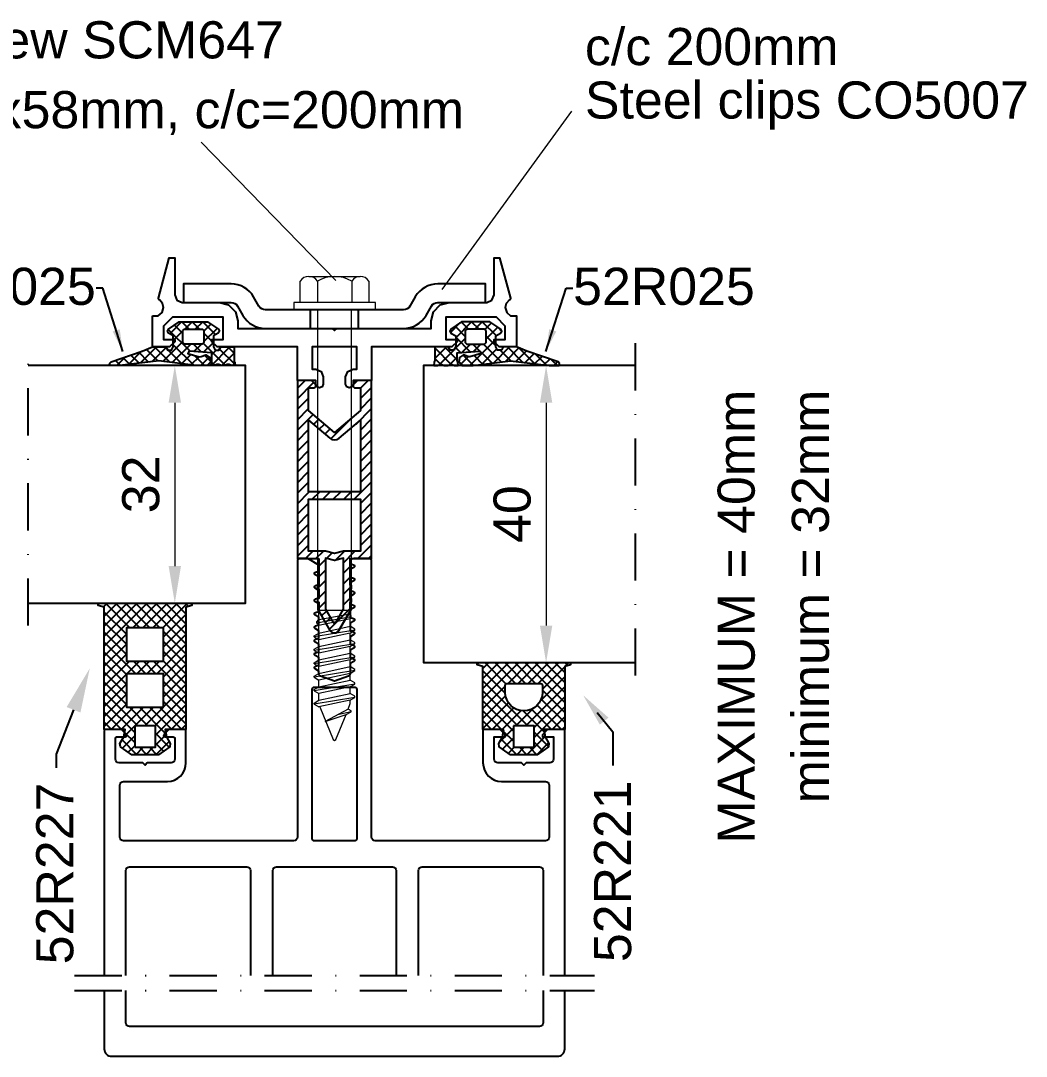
# Model space of a CAD drawing. Header units: millimetres. Extents: x 22319 to 27873, y 35287 to 39437.
# Drawn here: x 25983.2 to 26118.6, y 38653.1 to 38792.5 of the extents above; entities that cross this region are included whole.
import ezdxf

# ---------------------------------------------------------------- set-up
doc = ezdxf.new("R2010")
doc.units = ezdxf.units.MM
doc.header["$LTSCALE"] = 0.5
doc.linetypes.add('AM_DIN_F_W050', pattern=[6.25, 4.75, -1.5])
doc.linetypes.add('DASHDOT', pattern=[25.4, 12.7, -6.35, 0, -6.35])
for name, color, linetype in [('1', 1, 'Continuous'), ('6', 6, 'Continuous'), ('arceringen', 6, 'Continuous'), ('FYLLD', 6, 'Continuous'), ('LIST', 2, 'Continuous'), ('MATT', 1, 'Continuous'), ('rubbers', 1, 'Continuous')]:
    doc.layers.add(name, color=color, linetype=linetype)
for name, color, linetype, lineweight in [('AM_3', 6, 'AM_DIN_F_W050', 25), ('AM_5', 3, 'Continuous', 18), ('AM_6', 2, 'Continuous', 20), ('AM_7', 4, 'DASHDOT', 25), ('S_ACCESSORY', 7, 'Continuous', 9)]:
    doc.layers.add(name, color=color, linetype=linetype, lineweight=lineweight)
doc.styles.add('Border', font='ARIAL.TTF')
doc.styles.add('ROMANS', font='simplex.shx')
doc.styles.get("Standard").update_dxf_attribs({"font": 'ARIAL.TTF'})
doc.dimstyles.new('MASKIN_1-1', dxfattribs={"dimtxt": 2.5, "dimasz": 3, "dimexe": 1.5, "dimexo": 1.5, "dimgap": 1, "dimtad": 1, "dimrnd": 0.1, "dimzin": 12, "dimdsep": 46, "dimtxsty": 'ROMANS', "dimcen": -5, "dimclrd": 6, "dimclre": 6, "dimclrt": 256, "dimadec": 0, "dimazin": 0, "dimtfac": 1, "dimtmove": 2, "dimatfit": 3, "dimfxl": 0, "dimtolj": 1, "dimtzin": 12, "dimarcsym": 0})
doc.dimstyles.new('SBS_DIN$0', dxfattribs={"dimscale": 2, "dimtxt": 2.5, "dimasz": 2.5, "dimexe": 1, "dimexo": 1, "dimgap": 1, "dimtad": 1, "dimrnd": 0.5, "dimdsep": 46, "dimtxsty": 'Standard', "dimcen": 0, "dimclrd": 256, "dimclre": 256, "dimclrt": 2, "dimadec": 0, "dimazin": 2, "dimtp": 0.1, "dimtm": 0.1, "dimtfac": 0.71, "dimtofl": 0, "dimtmove": 0, "dimatfit": 3, "dimfxl": 0, "dimlwd": -1, "dimlwe": -1, "dimarcsym": 0})

# ---------------------------------------------------------------- blocks, each defined once
blk = doc.blocks.new('*D309')
at = {"layer": 'AM_5'}
blk.add_line((26053.90938237997, 38741.10107471207), (26053.90938237997, 38711.10107471207), dxfattribs=at)
for points in [[(26053.07604904663, 38741.10107471207), (26054.7427157133, 38741.10107471207), (26053.90938237997, 38746.10107471207)], [(26053.07604904663, 38711.10107471207), (26054.7427157133, 38711.10107471207), (26053.90938237997, 38706.10107471207)]]:
    blk.add_solid(points, dxfattribs=at)
at = {"layer": 'Defpoints', "color": 0}
for p in [(26053.90938237997, 38746.10107471207), (26053.90938237997, 38706.10107471207), (26053.90938237997, 38706.10107471207)]:
    blk.add_point(p, dxfattribs=at)
at = {"layer": 'AM_5', "color": 2, "insert": (26049.35651744136, 38726.10107471208), "char_height": 5, "attachment_point": 5, "rotation": 90}
blk.add_mtext('40', dxfattribs=at)
blk = doc.blocks.new('*D312')
at = {"layer": 'AM_5'}
blk.add_line((26003.90938237996, 38741.10107471207), (26003.90938237996, 38719.10107471207), dxfattribs=at)
for points in [[(26003.07604904663, 38741.10107471207), (26004.7427157133, 38741.10107471207), (26003.90938237996, 38746.10107471207)], [(26003.07604904663, 38719.10107471207), (26004.7427157133, 38719.10107471207), (26003.90938237996, 38714.10107471207)]]:
    blk.add_solid(points, dxfattribs=at)
at = {"layer": 'Defpoints', "color": 0}
for p in [(26003.90938237996, 38746.10107471207), (26003.90938237996, 38714.10107471207), (26003.90938237996, 38714.10107471207)]:
    blk.add_point(p, dxfattribs=at)
at = {"layer": 'AM_5', "color": 2, "insert": (25999.35481212075, 38730.10107471208), "char_height": 5, "attachment_point": 5, "rotation": 90}
blk.add_mtext('32', dxfattribs=at)
blk = doc.blocks.new('52R025')
at = {"layer": 'arceringen'}
h = blk.add_hatch(dxfattribs=at)
h.set_pattern_fill('ANSI37', color=256, scale=8, style=0)
h.set_pattern_definition([(45, (-946.5391729876393, 440.8052833423931), (-0.7071067811865475, 0.7071067811865476), []), (135, (-946.5391729876393, 440.8052833423931), (-0.7071067811865476, -0.7071067811865475), [])])
h.paths.add_polyline_path([(4.100000000000364, -2.200000000000045), (4.299999999999272, -2.399999999999977), (6.700000000000728, -2.399999999999977), (6.899999999999636, -2.200000000000045), (6.899999999999636, -0.6000000000000227), (6.700000000000728, -0.3999999999999773), (4.299999999999272, -0.3999999999999773), (4.100000000000364, -0.6000000000000227)], flags=16)
h.paths.add_polyline_path([(-5.790000000000873, 2.220000000000027), (-5.590000000000146, 2.009999999999991), (-1.3799999999992, 0.5499999999999545), (0, 0), (1.799999999999272, 0), (2.049999999999272, 0.42999999999995), (2.549999999999272, 0.42999999999995), (2.799999999999272, 0), (2.799999999999272, -1.5), (2.149999999999636, -1.879999999999995), (2, -2.120000000000005), (2.1299999999992, -2.379999999999995), (3.579999999999927, -3.399999999999977), (7.420000000000073, -3.399999999999977), (8.8700000000008, -2.379999999999995), (9, -2.120000000000005), (8.850000000000364, -1.879999999999995), (8.200000000000728, -1.5), (8.200000000000728, 0), (8.450000000000728, 0.42999999999995), (8.950000000000728, 0.42999999999995), (9.200000000000728, 0), (11, 0), (11, 1.899999999999977), (11.07999999999993, 2.059999999999945), (11.1200000000008, 2.5), (10.63999999999942, 2.5), (10.34000000000015, 2.340000000000032), (10.05999999999949, 2.340000000000032), (9.760000000000218, 2.5), (9.239999999999782, 2.5), (8.94000000000051, 2.340000000000032), (8.659999999999854, 2.340000000000032), (8.360000000000582, 2.5), (7.8799999999992, 2.5), (7.920000000000073, 2.059999999999945), (8, 1.899999999999977), (8, 0.7999999999999545), (4.930000000000291, 0.5599999999999454), (4.760000000000218, 0.8799999999999955), (6.299999999999272, 1.340000000000032), (6.559999999999491, 1.259999999999991), (7.159999999999854, 1.059999999999945), (7.700000000000728, 1.399999999999977), (7.790000000000873, 2.029999999999973), (7.350000000000364, 2.5), (5.829999999999927, 2.5), (0.8299999999999272, 1.870000000000005), (-4.409999999999854, 2.5), (-5.719999999999345, 2.5)])
at = {"color": 0, "linetype": 'ByBlock'}
for points in [[(-5.790000000000873, 2.220000000000027), (-5.590000000000146, 2.009999999999991), (-1.3799999999992, 0.5499999999999545), (0, 0), (1.799999999999272, 0), (2.049999999999272, 0.42999999999995), (2.549999999999272, 0.42999999999995), (2.799999999999272, 0), (2.799999999999272, -1.5), (2.149999999999636, -1.879999999999995), (2, -2.120000000000005), (2.1299999999992, -2.379999999999995), (3.579999999999927, -3.399999999999977), (7.420000000000073, -3.399999999999977), (8.8700000000008, -2.379999999999995), (9, -2.120000000000005), (8.850000000000364, -1.879999999999995), (8.200000000000728, -1.5), (8.200000000000728, 0), (8.450000000000728, 0.42999999999995), (8.950000000000728, 0.42999999999995), (9.200000000000728, 0), (11, 0), (11, 1.899999999999977), (11.07999999999993, 2.059999999999945), (11.1200000000008, 2.5), (10.63999999999942, 2.5), (10.34000000000015, 2.340000000000032), (10.05999999999949, 2.340000000000032), (9.760000000000218, 2.5), (9.239999999999782, 2.5), (8.94000000000051, 2.340000000000032), (8.659999999999854, 2.340000000000032), (8.360000000000582, 2.5), (7.8799999999992, 2.5), (7.920000000000073, 2.059999999999945), (8, 1.899999999999977), (8, 0.7999999999999545), (4.930000000000291, 0.5599999999999454), (4.760000000000218, 0.8799999999999955), (6.299999999999272, 1.340000000000032), (6.559999999999491, 1.259999999999991), (7.159999999999854, 1.059999999999945), (7.700000000000728, 1.399999999999977), (7.790000000000873, 2.029999999999973), (7.350000000000364, 2.5), (5.829999999999927, 2.5), (0.8299999999999272, 1.870000000000005), (-4.409999999999854, 2.5), (-5.719999999999345, 2.5)], [(4.100000000000364, -2.200000000000045), (4.299999999999272, -2.399999999999977), (6.700000000000728, -2.399999999999977), (6.899999999999636, -2.200000000000045), (6.899999999999636, -0.6000000000000227), (6.700000000000728, -0.3999999999999773), (4.299999999999272, -0.3999999999999773), (4.100000000000364, -0.6000000000000227)]]:
    blk.add_lwpolyline(points, close=True, dxfattribs=at)
blk = doc.blocks.new('SCM647')
for p, q in [((-3.881197846483701, 4.618802153519937), (-1, 4.618802153519937)), ((-1, 5.5), (-1, -5.5)), ((0, 5.5), (-1, 5.5)), ((0, -5.5), (0, 5.5)), ((-4.5, -3.464101615136315), (-4.5, 3.464101615136315)), ((-3.881197846483701, 2.309401076759968), (-1, 2.309401076759968)), ((0, 2.25), (40.5, 2.25)), ((40.5, 2.25), (40.5, -2.25)), ((40.92073225483546, 2.099999999998545), (40.5, 2.099999999998545)), ((41.18379555453794, 2.224722897306492), (40.92073225483546, 2.099999999998545)), ((41.70500000000175, -2.099999999998545), (40.92073225483546, 2.099999999998545)), ((41.33379555453575, 2.224722897306492), (41.18379555453794, 2.224722897306492)), ((41.33379555453575, 2.224722897306492), (42.16558188957424, -2.383293312748719)), ((41.58856937969176, 2.099999999998545), (41.33379555453575, 2.224722897306492)), ((42.61000000000058, 2.099999999998545), (41.58856937969176, 2.099999999998545)), ((41.58856937969176, 2.099999999998545), (42.48102257227947, -2.099999999998545)), ((42.9852776749758, 2.75), (42.61000000000058, 2.099999999998545)), ((43.51500000000306, -2.099999999998545), (42.61000000000058, 2.099999999998545)), ((43.13527767497362, 2.75), (42.9852776749758, 2.75)), ((43.13527767497362, 2.75), (44.04027767497246, -2.75)), ((43.51055534994885, 2.099999999998545), (43.13527767497362, 2.75)), ((43.51055534994885, 2.099999999998545), (44.41555534994768, -2.099999999998545)), ((44.42000000000189, 2.099999999998545), (43.51055534994885, 2.099999999998545)), ((44.79527767497348, 2.75), (44.42000000000189, 2.099999999998545)), ((45.32500000000073, -2.099999999998545), (44.42000000000189, 2.099999999998545)), ((44.94527767497493, 2.75), (44.79527767497348, 2.75)), ((45.32055534994652, 2.099999999998545), (44.94527767497493, 2.75)), ((44.94527767497493, 2.75), (45.85027767497377, -2.75)), ((45.32055534994652, 2.099999999998545), (46.22555534994899, -2.099999999998545)), ((46.22999999999956, 2.099999999998545), (45.32055534994652, 2.099999999998545)), ((46.60527767497479, 2.75), (46.22999999999956, 2.099999999998545)), ((47.13500000000204, -2.099999999998545), (46.22999999999956, 2.099999999998545)), ((46.75527767497624, 2.75), (46.60527767497479, 2.75)), ((46.75527767497624, 2.75), (47.66027767497508, -2.75)), ((47.13055534994783, 2.099999999998545), (46.75527767497624, 2.75)), ((47.13055534994783, 2.099999999998545), (48.03555534994666, -2.099999999998545)), ((48.04000000000087, 2.099999999998545), (47.13055534994783, 2.099999999998545)), ((48.41527767497246, 2.75), (48.04000000000087, 2.099999999998545)), ((48.94500000000335, -2.099999999998545), (48.04000000000087, 2.099999999998545)), ((48.56527767497391, 2.75), (48.41527767497246, 2.75)), ((48.56527767497391, 2.75), (49.47027767497275, -2.75)), ((48.94055534994914, 2.099999999998545), (48.56527767497391, 2.75)), ((48.94055534994914, 2.099999999998545), (49.84555534994797, -2.099999999998545)), ((49.85000000000218, 2.099999999998545), (48.94055534994914, 2.099999999998545)), ((50.22527767497377, 2.75), (49.85000000000218, 2.099999999998545)), ((50.75500000000102, -2.099999999998545), (49.85000000000218, 2.099999999998545)), ((50.37527767497522, 2.75), (50.22527767497377, 2.75)), ((50.37527767497522, 2.75), (51.28027767497406, -2.75)), ((50.75055534994681, 2.099999999998545), (50.37527767497522, 2.75)), ((50.75055534994681, 2.099999999998545), (51.65555534994564, -2.099999999998545)), ((51.65999999999985, 2.099999999998545), (50.75055534994681, 2.099999999998545)), ((52.03527767497508, 2.75), (51.65999999999985, 2.099999999998545)), ((52.56500000000233, -2.099999999998545), (51.65999999999985, 2.099999999998545)), ((52.18527767497653, 2.75), (52.03527767497508, 2.75)), ((52.18527767497653, 2.75), (53.09027767497537, -2.75)), ((52.56055534994812, 2.099999999998545), (52.18527767497653, 2.75)), ((52.56055534994812, 2.099999999998545), (53.46555534994695, -2.099999999998545)), ((53.01527767497464, 2.099999999998545), (52.56055534994812, 2.099999999998545)), ((53.753568144366, 1.844405467178149), (53.02259639479962, 2.099995043077797)), ((53.97758199201417, 2.232421289227204), (53.753568144366, 1.844405467178149)), ((53.753568144366, 1.844405467178149), (55.40786726290753, -1.265970484004356)), ((54.12757615432201, 2.232421289227204), (53.97758199201417, 2.232421289227204)), ((54.50285718506711, 1.582391203970474), (54.12757615432201, 2.232421289227204)), ((54.12757615432201, 2.232421289227204), (54.53121655924406, 0.382285509716894)), ((57.86601312889979, 0.1887989528404432), (54.50285718506711, 1.582391203970474)), ((55.40786726290753, -1.265970484004356), (54.50285718506711, 1.582391203970474)), ((58, 0), (57.86601312889979, 0.1887989528404432)), ((57.86601312889979, -0.1887989528404432), (58, 0)), ((53.43576216527799, -1.961733286618255), (57.86601312889979, -0.1887989528404432)), ((-3.881197846483701, -2.309401076759968), (-1, -2.309401076759968)), ((40.5, -2.25), (0, -2.25)), ((41.70500000000175, -2.099999999998545), (40.5, -2.099999999998545)), ((42.01558188957642, -2.383293312748719), (41.70500000000175, -2.099999999998545)), ((42.16558188957424, -2.383293312748719), (42.01558188957642, -2.383293312748719)), ((42.16558188957424, -2.383293312748719), (42.48102257227947, -2.099999999998545)), ((43.51500000000306, -2.099999999998545), (42.48102257227947, -2.099999999998545)), ((43.89027767497464, -2.75), (43.51500000000306, -2.099999999998545)), ((44.04027767497246, -2.75), (43.89027767497464, -2.75)), ((44.04027767497246, -2.75), (44.41555534994768, -2.099999999998545)), ((45.32500000000073, -2.099999999998545), (44.41555534994768, -2.099999999998545)), ((45.70027767497595, -2.75), (45.32500000000073, -2.099999999998545)), ((45.85027767497377, -2.75), (45.70027767497595, -2.75)), ((45.85027767497377, -2.75), (46.22555534994899, -2.099999999998545)), ((47.13500000000204, -2.099999999998545), (46.22555534994899, -2.099999999998545)), ((47.51027767497362, -2.75), (47.13500000000204, -2.099999999998545)), ((47.66027767497508, -2.75), (47.51027767497362, -2.75)), ((47.66027767497508, -2.75), (48.03555534994666, -2.099999999998545)), ((48.94500000000335, -2.099999999998545), (48.03555534994666, -2.099999999998545)), ((49.32027767497493, -2.75), (48.94500000000335, -2.099999999998545)), ((49.47027767497275, -2.75), (49.32027767497493, -2.75)), ((49.47027767497275, -2.75), (49.84555534994797, -2.099999999998545)), ((50.75500000000102, -2.099999999998545), (49.84555534994797, -2.099999999998545)), ((51.13027767497624, -2.75), (50.75500000000102, -2.099999999998545)), ((51.28027767497406, -2.75), (51.13027767497624, -2.75)), ((51.28027767497406, -2.75), (51.65555534994564, -2.099999999998545)), ((52.56500000000233, -2.099999999998545), (51.65555534994564, -2.099999999998545)), ((52.94027767497391, -2.75), (52.56500000000233, -2.099999999998545)), ((53.09027767497537, -2.75), (52.94027767497391, -2.75)), ((53.09027767497537, -2.75), (53.46555534994695, -2.099999999998545)), ((-1, -4.618802153512661), (-3.881197846483701, -4.618802153512661)), ((-1, -5.5), (0, -5.5))]:
    blk.add_line(p, q)
for centre, radius, start, end in [((-3.113248654051858, 3.464101615136315), 1.386751345948164, 123.6264291359792, 236.3735708640208), ((0.1188021535162989, 0), 4.618802153516999, 150.0000000000418, 209.9999999999582), ((-3.113248654051858, -3.464101615136315), 1.386751345948235, 123.6264291359792, 236.3735708640208)]:
    blk.add_arc(centre, radius, start, end)

msp = doc.modelspace()

# ---------------------------------------------------------------- hatches: boundary and pattern name
at = {"layer": 'FYLLD'}
h = msp.add_hatch(dxfattribs=at)
h.set_pattern_fill('USER', color=256, angle=135, pattern_type=0)
h.set_pattern_definition([(225, (26499.90936737997, 39371.04887565938), (-0.7071067811865476, 0.7071067811865475), [])])
edge = h.paths.add_edge_path()
edge.add_line((26030.40938237997, 38720.10107471207), (26027.50938237997, 38720.10107471207))
edge.add_line((26027.50938237997, 38716.55107471207), (26027.50938237997, 38720.10107471207))
edge.add_line((26027.70938237997, 38716.49748487359), (26027.50938237997, 38716.55107471207))
edge.add_line((26027.70938237997, 38716.49748487359), (26027.70938237997, 38716.10466455056))
edge.add_line((26027.70938237997, 38716.10466455056), (26027.50938237997, 38716.05107471207))
edge.add_line((26027.50938237997, 38714.75107471208), (26027.50938237997, 38716.05107471207))
edge.add_line((26027.70938237997, 38714.69748487358), (26027.50938237997, 38714.75107471207))
edge.add_line((26027.70938237997, 38714.69748487358), (26027.70938237997, 38714.30466455055))
edge.add_line((26027.50938237997, 38714.25107471208), (26027.70938237997, 38714.30466455057))
edge.add_line((26027.50938237997, 38714.25107471208), (26027.50938237997, 38713.03833324184))
edge.add_line((26026.01560016262, 38710.45102654595), (26027.50938237997, 38713.03833324185))
edge.add_arc((26025.40938237997, 38710.80102654595), 0.7000000000000886, 270, 330.00000000000205, ccw=False)
edge.add_arc((26025.40938237997, 38710.80102654595), 0.7000000000002728, 209.999999999998, 270, ccw=False)
edge.add_line((26023.30938237996, 38713.03833324184), (26024.80316459732, 38710.45102654595))
edge.add_line((26023.30938237996, 38714.25107471208), (26023.30938237996, 38713.03833324184))
edge.add_line((26023.10938237997, 38714.30466455056), (26023.30938237997, 38714.25107471207))
edge.add_line((26023.10938237997, 38714.30466455056), (26023.10938237997, 38714.69748487358))
edge.add_line((26023.30938237996, 38714.75107471208), (26023.10938237996, 38714.69748487358))
edge.add_line((26023.30938237996, 38716.05107471207), (26023.30938237996, 38714.75107471207))
edge.add_line((26023.10938237997, 38716.10466455056), (26023.30938237997, 38716.05107471207))
edge.add_line((26023.10938237997, 38716.10466455056), (26023.10938237997, 38716.49748487359))
edge.add_line((26023.30938237996, 38716.55107471207), (26023.10938237996, 38716.49748487359))
edge.add_line((26023.30938237996, 38716.55107471207), (26023.30938237996, 38720.10107471207))
edge.add_line((26020.40938237997, 38720.10107471207), (26023.30938237997, 38720.10107471207))
edge.add_line((26020.40938237997, 38720.10107471207), (26020.40938237997, 38744.10107471207))
edge.add_line((26020.40938237997, 38744.10107471207), (26022.33364644868, 38744.10107471207))
edge.add_line((26022.33364644868, 38744.10107471207), (26022.82151441432, 38743.61320674644))
edge.add_arc((26022.60938237997, 38743.40107471208), 0.3000000000000346, 363.28114875239777, 405.00000000004604, ccw=False)
edge.add_arc((26022.60938237997, 38743.40107471208), 0.3000000000001055, 270, 363.28114875239777, ccw=False)
edge.add_line((26021.90938237997, 38743.10107471207), (26022.60938237997, 38743.10107471207))
edge.add_line((26021.90938237997, 38740.03792342119), (26021.90938237997, 38743.10107471207))
edge.add_line((26021.90938237997, 38740.03792342119), (26025.40938237997, 38737.10107471207))
edge.add_line((26025.40938237997, 38737.10107471207), (26028.90938237997, 38740.03792342119))
edge.add_line((26028.90938237997, 38740.03792342119), (26028.90938237997, 38743.10107471207))
edge.add_line((26028.20938237997, 38743.10107471207), (26028.90938237997, 38743.10107471207))
edge.add_arc((26028.20938237997, 38743.40107471208), 0.2999999999998408, 183.8520463540559, 270, ccw=False)
edge.add_arc((26028.20938237997, 38743.40107471208), 0.3000000000000541, 134.999999999977, 183.8520463540559, ccw=False)
edge.add_line((26027.99725034561, 38743.61320674644), (26028.38511831126, 38744.10107471207))
edge.add_line((26028.38511831125, 38744.10107471207), (26030.40938237996, 38744.10107471207))
edge.add_line((26030.40938237997, 38720.10107471207), (26030.40938237997, 38744.10107471207))
edge = h.paths.add_edge_path(flags=16)
edge.add_arc((26025.40938237997, 38737.10107471207), 1.00000000000003, 230.0000000000158, 310.0000000000026, ccw=False)
edge.add_line((26021.90938237997, 38738.73251613186), (26024.76659477028, 38736.33503026895))
edge.add_line((26021.90938237997, 38729.10107471207), (26021.90938237997, 38738.73251613186))
edge.add_line((26028.90938237997, 38729.10107471207), (26021.90938237997, 38729.10107471207))
edge.add_line((26028.90938237997, 38729.10107471207), (26028.90938237997, 38738.73251613186))
edge.add_line((26026.05216998965, 38736.33503026896), (26028.90938237997, 38738.73251613187))
edge.add_arc((26025.40938237997, 38711.60102654595), 0.199999999999983, 209.9999999999595, 330.0000000000649, ccw=False)
edge.add_line((26024.20938237997, 38713.27948751503), (26025.23617729921, 38711.50102654594))
edge.add_line((26024.20938237997, 38713.27948751503), (26024.20938237997, 38720.1693261497))
edge.add_line((26024.20938237997, 38720.16932614971), (26025.40938237997, 38719.84778711879))
edge.add_line((26025.40938237997, 38719.84778711879), (26026.60938237997, 38720.16932614971))
edge.add_line((26026.60938237997, 38713.27948751503), (26026.60938237997, 38720.1693261497))
edge.add_line((26025.58258746072, 38711.50102654595), (26026.60938237996, 38713.27948751503))
edge.add_line((26025.40938237997, 38720.77953568115), (26026.60938237997, 38721.10107471207))
edge.add_line((26026.60938237997, 38721.10107471207), (26028.90938237997, 38721.10107471207))
edge.add_line((26028.90938237997, 38721.10107471207), (26028.90938237997, 38728.10107471207))
edge.add_line((26028.90938237997, 38728.10107471207), (26021.90938237997, 38728.10107471207))
edge.add_line((26021.90938237997, 38721.10107471207), (26021.90938237997, 38728.10107471207))
edge.add_line((26024.20938237997, 38721.10107471207), (26021.90938237997, 38721.10107471207))
edge.add_line((26024.20938237997, 38721.10107471207), (26025.40938237997, 38720.77953568115))
h = msp.add_hatch(dxfattribs=at)
h.set_pattern_fill('NET,_O', color=256, scale=0.3, angle=45)
h.set_pattern_definition([(315, (-1288.894878850937, 62737.73128326301), (-0.6735192090801864, -0.6735192090801865), []), (225, (-1288.894878850937, 62737.73128326301), (-0.6735192090801865, 0.6735192090801864), [])])
h.paths.add_polyline_path([(25998.50938037996, 38694.70107471207), (26001.30938437997, 38694.70107471207), (26001.30938437997, 38697.60107471207), (25998.50938037996, 38697.60107471207)], flags=16)
h.paths.add_polyline_path([(26002.40938237996, 38700.10107471207), (26002.40938237997, 38704.60107471207), (25997.40938237996, 38704.60107471207), (25997.40938237996, 38700.10107471207)], flags=16)
h.paths.add_polyline_path([(26002.40938237996, 38706.30107471207), (26002.40938237997, 38710.80107471207), (25997.40938237996, 38710.80107471207), (25997.40938237996, 38706.30107471207)], flags=16)
h.paths.add_polyline_path([(26005.40938237996, 38713.58671571207), (26005.40938237996, 38697.10107471207), (26002.60938337996, 38697.10107471207), (26002.78491237996, 38696.09293271207), (26003.29084437996, 38695.20344171207), (26003.23145537996, 38694.76684171207), (26001.70938137997, 38693.70107471207), (25998.10938337996, 38693.70107471207), (25996.58730937996, 38694.76684171207), (25996.52792037997, 38695.20344171207), (25997.03385237997, 38696.09293271207), (25997.20938137997, 38697.10107471207), (25994.40938237996, 38697.10107471207), (25994.40938237996, 38713.58671571207), (25993.60938337996, 38713.80107471207), (25993.60938337996, 38714.10107471207), (26006.20938137997, 38714.10107471207), (26006.20938137997, 38713.80107471207)])
h = msp.add_hatch(dxfattribs=at)
h.set_pattern_fill('NET,_O', color=256, scale=0.3, angle=135)
h.set_pattern_definition([(225, (-1245.072335599038, 62774.70687441359), (-0.6735192090801865, 0.6735192090801864), []), (135, (-1245.072335599038, 62774.70687441359), (0.6735192090801864, 0.6735192090801865), [])])
edge = h.paths.add_edge_path(flags=16)
edge.add_line((26048.60938237997, 38703.30107471207), (26053.20938237997, 38703.30107471207))
edge.add_arc((26053.20938237997, 38703.10107471207), 0.1999999999970896, -1.042224084812915e-09, 90.00000000104222, ccw=False)
edge.add_line((26053.40938237997, 38703.10107471207), (26053.40938237997, 38702.10107471207))
edge.add_arc((26050.90938237997, 38702.10107471207), 2.5, 270, 360, ccw=False)
edge.add_arc((26050.90938237997, 38702.10107471207), 2.5, 180, 270, ccw=False)
edge.add_line((26048.40938237997, 38702.10107471207), (26048.40938237997, 38703.10107471207))
edge.add_arc((26048.60938237996, 38703.10107471207), 0.1999999999970896, 89.99999999895778, 180.0000000010422, ccw=False)
h.paths.add_polyline_path([(26049.50938237997, 38697.60107471207), (26049.50938237997, 38694.70107471207), (26052.30938237996, 38694.70107471207), (26052.30938237996, 38697.60107471207)], flags=16)
h.paths.add_polyline_path([(26048.20938137997, 38697.10107471207), (26045.40938237997, 38697.10107471207), (26045.40938237997, 38705.58671571207), (26044.60938337996, 38705.80107471207), (26044.60938337996, 38706.10107471207), (26057.20938137997, 38706.10107471207), (26057.20938137997, 38705.80107471207), (26056.40938237997, 38705.58671571207), (26056.40938237997, 38697.10107471207), (26053.60938337996, 38697.10107471207), (26053.78491237996, 38696.09293271207), (26054.29084437996, 38695.20344171207), (26054.23145537997, 38694.76684171207), (26052.70938137997, 38693.70107471207), (26049.10938337996, 38693.70107471207), (26047.58730937997, 38694.76684171207), (26047.52792037997, 38695.20344171207), (26048.03385237997, 38696.09293271207)])

# ---------------------------------------------------------------- linework, layer by layer
at = {"color": 2, "linetype": 'Continuous'}
msp.add_lwpolyline([(26048.60938237997, 38703.30107471207), (26053.20938237997, 38703.30107471207, -0.414213562373095), (26053.40938237997, 38703.10107471207), (26053.40938237997, 38702.10107471207, -0.414213562373095), (26050.90938237997, 38699.60107471207, -0.414213562373095), (26048.40938237997, 38702.10107471207), (26048.40938237997, 38703.10107471207, -0.414213562373095)], format="xyb", close=True, dxfattribs=at)
at = {"layer": '1'}
msp.add_lwpolyline([(26011.49319875081, 38757.10107471207), (26005.07054902, 38757.10107471207), (26005.07054902, 38754.60107471207), (26011.49319875081, 38754.60107471207, -0.2679491924311014), (26012.35922415459, 38754.10107471207), (26013.08091199108, 38752.85107471207, 0.2679491924310667), (26016.11200090433, 38751.10107471207), (26034.70677585561, 38751.10107471207, 0.2679491924312761), (26037.73786476885, 38752.85107471207), (26038.45955260534, 38754.10107471207, -0.2679491924313022), (26039.32557800912, 38754.60107471207), (26045.74822773993, 38754.60107471207), (26045.74822773993, 38757.10107471207), (26039.32557800912, 38757.10107471207, 0.2679491924312011), (26036.29448909588, 38755.35107471207), (26035.57280125939, 38754.10107471207, -0.2679491924312979), (26034.70677585561, 38753.60107471207), (26016.11200090433, 38753.60107471207, -0.2679491924310957), (26015.24597550054, 38754.10107471207), (26014.52428766406, 38755.35107471207, 0.2679491924309667)], format="xyb", close=True, dxfattribs=at)
at = {"layer": '1', "color": 2, "linetype": 'Continuous'}
for points in [[(26002.40938237996, 38706.30107471207), (26002.40938237997, 38710.80107471207), (25997.40938237996, 38710.80107471207), (25997.40938237996, 38706.30107471207)], [(26002.40938237996, 38700.10107471207), (26002.40938237997, 38704.60107471207), (25997.40938237996, 38704.60107471207), (25997.40938237996, 38700.10107471207)]]:
    msp.add_lwpolyline(points, close=True, dxfattribs=at)
at = {"layer": '6'}
msp.add_lwpolyline([(26000.90937837997, 38752.80105671207), (26001.68896137996, 38752.80105671207), (26002.21324637996, 38753.24359171207), (26002.40937837997, 38753.90106271207), (26002.27379237997, 38754.45516971208), (26001.89767137996, 38754.88403371207), (26001.79466337997, 38754.95617771207), (26001.70937737996, 38755.11999571207), (26001.71619437997, 38755.17175371207), (26003.17096737997, 38760.60107471207), (26003.90937837997, 38760.60107471207), (26003.90937837997, 38755.60107471207), (26004.20227137997, 38754.89398271208), (26004.90937837997, 38754.60107471207), (26009.90938237997, 38754.60107471207), (26011.15938237997, 38754.26614471208), (26012.07444437997, 38753.35107471207), (26012.40938237997, 38752.10107471207), (26012.40938237997, 38751.10107471207), (26025.10937937997, 38751.10107471207), (26025.40938237997, 38750.80105671207), (26025.70937737996, 38751.10107471207), (26038.40938237997, 38751.10107471207), (26038.40938237997, 38752.10107471207), (26038.74432037997, 38753.35107471207), (26039.65938237997, 38754.26614471208), (26040.90938237997, 38754.60107471207), (26045.90938237997, 38754.60107471207), (26046.61649037997, 38754.89398271208), (26046.90938237997, 38755.60107471207), (26046.90938237997, 38760.60107471207), (26047.64779337997, 38760.60107471207), (26049.10256637997, 38755.17178371207), (26049.10937937997, 38755.11999571207), (26049.02409837997, 38754.95617771207), (26048.92108537997, 38754.88406471207), (26048.54496437997, 38754.45516971208), (26048.40938237997, 38753.90106271207), (26048.60551137997, 38753.24359171207), (26049.12979537997, 38752.80105671207), (26049.90938237997, 38752.80105671207), (26049.90938237997, 38748.60107471207), (26047.60937937997, 38748.60107471207), (26046.90938237997, 38749.30105671207), (26046.90938237997, 38749.60107471207), (26048.40938237997, 38749.60107471207), (26048.40938237997, 38751.40106271207), (26047.20937737996, 38752.60107471207), (26040.40938237997, 38752.60107471207), (26040.40938237997, 38749.60107471207), (26041.90938237997, 38749.60107471207), (26041.90938237997, 38749.30105671207), (26041.20937737996, 38748.60107471207), (26030.40938237997, 38748.60107471207), (26030.40938237997, 38744.10107471207), (26027.90938237997, 38744.10107471207), (26027.90938237997, 38743.60107471207), (26027.76293637996, 38743.24752871208), (26027.40938237997, 38743.10107471207), (26027.05582837997, 38743.24752871208), (26026.90938237997, 38743.60107471207), (26026.90938237997, 38744.60107471207), (26027.20227437996, 38745.30816671207), (26027.90938237997, 38745.60107471207), (26028.40938237997, 38745.60107471207), (26028.40938237997, 38748.60107471207), (26022.40938237997, 38748.60107471207), (26022.40938237997, 38745.60107471207), (26022.90938237997, 38745.60107471207), (26023.61649037997, 38745.30816671207), (26023.90938237997, 38744.60107471207), (26023.90938237997, 38743.60107471207), (26023.76293637996, 38743.24752871208), (26023.40938237997, 38743.10107471207), (26023.05582837997, 38743.24752871208), (26022.90938237997, 38743.60107471207), (26022.90938237997, 38744.10107471207), (26020.40938237997, 38744.10107471207), (26020.40938237997, 38748.60107471207), (26009.60937937997, 38748.60107471207), (26008.90938237997, 38749.30105671207), (26008.90938237997, 38749.60107471207), (26010.40938237997, 38749.60107471207), (26010.40938237997, 38752.60107471207), (26003.60937937997, 38752.60107471207), (26002.40937837997, 38751.40106271207), (26002.40937837997, 38749.60107471207), (26003.90937837997, 38749.60107471207), (26003.90937837997, 38749.30105671207), (26003.20937737996, 38748.60107471207), (26000.90937837997, 38748.60107471207)], close=True, dxfattribs=at)
for points in [[(25984.15937887996, 38714.10107471207), (26013.40938937996, 38714.10107471207), (26013.40938937996, 38746.10107471207), (25984.15937887996, 38746.10107471207)], [(26065.90938237997, 38746.10107471207), (26037.40938237997, 38746.10107471207), (26037.40938237997, 38706.10107471207), (26065.90938237997, 38706.10107471207)]]:
    msp.add_lwpolyline(points, dxfattribs=at)
for points in [[(26056.40938237997, 38663.96048900333), (26056.40938237997, 38697.10107471207), (26054.10938237996, 38697.10107471207), (26053.40938237997, 38696.40107471208), (26053.40938237997, 38696.10107471207), (26054.90938237997, 38696.10107471207), (26054.90938237997, 38693.10107471207, -0.414213562373095), (26054.40938237997, 38692.60107471207), (26051.20938237997, 38692.60107471207), (26050.90938237997, 38692.30107471207), (26050.60938237996, 38692.60107471207), (26047.40938237997, 38692.60107471207, -0.414213562373095), (26046.90938237997, 38693.10107471207), (26046.90938237997, 38696.10107471207), (26048.40938237997, 38696.10107471207), (26048.40938237997, 38696.40107471208), (26047.70938237997, 38697.10107471207), (26045.40938237997, 38697.10107471207), (26045.40938237997, 38692.60107471207, 0.4142135623730951), (26047.90938237997, 38690.10107471207), (26053.80938237996, 38690.10107471207, -0.414213562373095), (26054.30938237996, 38689.60107471207), (26054.30938237996, 38682.60107471207, -0.414213562373095), (26053.80938237996, 38682.10107471207), (26030.90938237997, 38682.10107471207, -0.414213562373095), (26030.40938237997, 38682.60107471207), (26030.40938237997, 38719.90107471208, 0.414213562373095), (26030.20938237997, 38720.10107471207), (26028.00938237997, 38720.10107471207, 0.414213562373095), (26027.50938237997, 38719.60107471207), (26027.50938237997, 38719.43176193265), (26027.96542515826, 38719.29233566327, -0.6556287291024794), (26028.00695081731, 38718.92786963132), (26027.50938237997, 38718.64059836007), (26027.50938237997, 38717.62176193265), (26027.96542515826, 38717.48233566327, -0.6556287291089815), (26028.00695081731, 38717.11786963131), (26027.50938237997, 38716.83059836007), (26027.50938237997, 38715.81176193265), (26027.96542515826, 38715.67233566326, -0.6556287291024794), (26028.00695081731, 38715.30786963132), (26027.50938237997, 38715.02059836008), (26027.50938237997, 38714.00176193265), (26027.96542515826, 38713.86233566327, -0.6556287291024794), (26028.00695081731, 38713.49786963132), (26027.50938237997, 38713.21059836007), (26027.50938237997, 38712.19176193265), (26027.96542515826, 38712.05233566327, -0.6556287291089815), (26028.00695081731, 38711.68786963131), (26027.50938237997, 38711.40059836007), (26027.50938237997, 38710.38176193265), (26027.96542515826, 38710.24233566326, -0.6556287291024794), (26028.00695081731, 38709.87786963132), (26027.50938237997, 38709.59059836008), (26027.50938237997, 38708.57176193265), (26027.96542515826, 38708.43233566327, -0.6556287291024794), (26028.00695081731, 38708.06786963132), (26027.50938237997, 38707.78059836008), (26027.50938237997, 38706.76176193265), (26027.96542515826, 38706.62233566327, -0.6556287291024794), (26028.00695081731, 38706.25786963132), (26027.50938237997, 38705.97059836007), (26027.50938237997, 38704.5754744655, -0.315298788879363), (26027.31198842296, 38704.29356667926), (26025.40938237997, 38703.60107471207), (26023.50677633697, 38704.29356667926, -0.315298788879363), (26023.30938237996, 38704.5754744655), (26023.30938237996, 38704.97059836007), (26022.81181394262, 38705.25786963132, -0.65562872909063), (26022.85333960167, 38705.62233566327), (26023.30938237996, 38705.76176193265), (26023.30938237996, 38706.78059836008), (26022.81181394262, 38707.06786963132, -0.65562872909063), (26022.85333960167, 38707.43233566327), (26023.30938237996, 38707.57176193265), (26023.30938237996, 38708.59059836008), (26022.81181394262, 38708.87786963132, -0.65562872909063), (26022.85333960167, 38709.24233566326), (26023.30938237996, 38709.38176193265), (26023.30938237996, 38710.40059836007), (26022.81181394262, 38710.68786963131, -0.6556287290971322), (26022.85333960167, 38711.05233566327), (26023.30938237996, 38711.19176193265), (26023.30938237996, 38712.21059836007), (26022.81181394262, 38712.49786963132, -0.65562872909063), (26022.85333960167, 38712.86233566327), (26023.30938237996, 38713.00176193265), (26023.30938237996, 38714.02059836008), (26022.81181394262, 38714.30786963132, -0.65562872909063), (26022.85333960167, 38714.67233566326), (26023.30938237996, 38714.81176193265), (26023.30938237996, 38715.83059836007), (26022.81181394262, 38716.11786963131, -0.6556287290971322), (26022.85333960167, 38716.48233566327), (26023.30938237996, 38716.62176193265), (26023.30938237996, 38717.64059836007), (26022.81181394262, 38717.92786963132, -0.65562872909063), (26022.85333960167, 38718.29233566327), (26023.30938237996, 38718.43176193265), (26023.30938237996, 38719.23504930829), (26021.80938237996, 38720.10107471207), (26020.60938237996, 38720.10107471207, 0.4142135623730949), (26020.40938237996, 38719.90107471208), (26020.40938237997, 38682.60107471207, -0.414213562373095), (26019.90938237997, 38682.10107471207), (25997.00938237997, 38682.10107471207, -0.414213562373095), (25996.50938237997, 38682.60107471207), (25996.50938237997, 38689.60107471207, -0.414213562373095), (25997.00938237997, 38690.10107471207), (26002.90938237997, 38690.10107471207, 0.414213562373095), (26005.40938237997, 38692.60107471207), (26005.40938237997, 38696.90107391089, 0.414214735676224), (26005.20938157878, 38697.10107391089), (26003.1922154095, 38697.10106583031, 0.1989113262788697), (26003.05079485445, 38697.04248718655), (26002.46796102373, 38696.45965335584, 0.1989123673830008), (26002.40938237996, 38696.3182319996), (26002.40938237997, 38696.30107471207, 0.414213562373095), (26002.60938237996, 38696.10107471207), (26003.70938237997, 38696.10107471207, -0.414213562373095), (26003.90938237996, 38695.90107471208), (26003.90938237997, 38693.10107471207, -0.414213562373095), (26003.40938237997, 38692.60107471207), (26000.20938237997, 38692.60107471207), (25999.90938237997, 38692.30107471207), (25999.60938237996, 38692.60107471207), (25996.40938237997, 38692.60107471207, -0.414213562373095), (25995.90938237997, 38693.10107471207), (25995.90938237997, 38695.90107471208, -0.414213562373095), (25996.10938237996, 38696.10107471207), (25997.20938237997, 38696.10107471207, 0.414213562373095), (25997.40938237996, 38696.30107471207), (25997.40938237997, 38696.3182319996, 0.1989123673830008), (25997.3508037362, 38696.45965335584), (25996.76796102373, 38697.04249606831, 0.1989123673863435), (25996.62653966749, 38697.10107471207), (25994.60938237996, 38697.10107471207, 0.4142135623784227), (25994.40938237996, 38696.90107471208), (25994.40938237997, 38663.96048900332)], [(25997.30938237996, 38663.96048900333), (25997.30938237996, 38678.10107471207, -0.414213562373095), (25997.80938237996, 38678.60107471207), (26013.61438237996, 38678.60107471207, -0.414213562373095), (26014.11438237996, 38678.10107471207), (26014.11438237996, 38663.96048900332)], [(26017.11438237997, 38663.96048900332), (26017.11438237996, 38678.10107471207, -0.414213562373095), (26017.61438237996, 38678.60107471207), (26033.21438237997, 38678.60107471207, -0.414213562373095), (26033.71438237997, 38678.10107471207), (26033.71438237997, 38663.96048900332)], [(26036.71438237997, 38663.96048900332), (26036.71438237996, 38678.10107471207, -0.414213562373095), (26037.21438237996, 38678.60107471207), (26053.00938237997, 38678.60107471207, -0.414213562373095), (26053.50938237997, 38678.10107471207), (26053.50938237997, 38663.96048900333)], [(25994.40938237997, 38661.96048900333), (25994.40938237997, 38654.10107471207, 0.4142135623730951), (25995.40938237997, 38653.10107471207), (26055.40938237997, 38653.10107471207, 0.414213562373095), (26056.40938237997, 38654.10107471207), (26056.40938237996, 38661.96048900333)], [(26053.50938237997, 38661.96048900333), (26053.50938237997, 38657.60107471207, -0.4142135623730284), (26053.00938237997, 38657.10107471207), (25997.80938237996, 38657.10107471207, -0.414213562373095), (25997.30938237996, 38657.60107471207), (25997.30938237996, 38661.96048900333)]]:
    msp.add_lwpolyline(points, format="xyb", dxfattribs=at)
msp.add_lwpolyline([(26022.70938237997, 38702.80107471207), (26028.10938237996, 38702.80107471208, -0.414213562373095), (26028.40938237997, 38702.50107471208), (26028.40938237996, 38682.40107471208, -0.4142135623730813), (26028.10938237996, 38682.10107471207), (26022.70938237997, 38682.10107471207, -0.414213562373095), (26022.40938237997, 38682.40107471208), (26022.40938237997, 38702.50107471208, -0.414213562373088)], format="xyb", close=True, dxfattribs=at)
at = {"layer": 'AM_3'}
for p, q in [((26022.15938237997, 38751.10107471207), (26022.15938237997, 38753.60107471207)), ((26028.65938237997, 38751.10107471207), (26028.65938237997, 38753.60107471207))]:
    msp.add_line(p, q, dxfattribs=at)
at = {"layer": 'AM_6'}
for p, q in [((26039.91827992049, 38756.33518825471), (26057.3668705844, 38780.33001366449)), ((26025.57151091432, 38757.55107471207), (26007.45175639864, 38776.19319764824))]:
    msp.add_line(p, q, dxfattribs=at)
at = {"layer": 'AM_7'}
for p, q in [((25984.15937887996, 38711.10107471207), (25984.15937887996, 38749.10107471207)), ((26065.90938237997, 38749.10107471207), (26065.90938237997, 38703.10107471207))]:
    msp.add_line(p, q, dxfattribs=at)
at = {"layer": 'AM_7', "color": 6}
for p, q in [((25990.40938237996, 38663.96048900332), (26060.40938237997, 38663.96048900332)), ((25990.40938237996, 38661.96048900332), (26060.40938237997, 38661.96048900332))]:
    msp.add_line(p, q, dxfattribs=at)
at = {"layer": 'LIST'}
for p, q in [((26049.50938237997, 38697.60107471207), (26049.50938237997, 38694.70107471207)), ((26052.30938237996, 38697.60107471207), (26049.50938237997, 38697.60107471207)), ((26052.30938237996, 38694.70107471207), (26052.30938237996, 38697.60107471207)), ((26049.50938237997, 38694.70107471207), (26052.30938237996, 38694.70107471207))]:
    msp.add_line(p, q, dxfattribs=at)
msp.add_lwpolyline([(26023.30938237996, 38720.10107471207), (26023.30938237996, 38716.55107471207), (26023.10938237997, 38716.49748487359), (26023.10938237997, 38716.10466455056), (26023.30938237996, 38716.05107471207), (26023.30938237996, 38714.75107471208), (26023.10938237997, 38714.69748487358), (26023.10938237997, 38714.30466455056), (26023.30938237996, 38714.25107471208), (26023.30938237996, 38713.03833324184), (26024.80316459732, 38710.45102654595, 0.2679491924313182), (26025.40938237997, 38710.10102654595, 0.2679491924313183), (26026.01560016262, 38710.45102654595), (26027.50938237997, 38713.03833324184), (26027.50938237997, 38714.25107471208), (26027.70938237997, 38714.30466455056), (26027.70938237997, 38714.69748487358), (26027.50938237997, 38714.75107471208), (26027.50938237997, 38716.05107471207), (26027.70938237997, 38716.10466455056), (26027.70938237997, 38716.49748487359), (26027.50938237997, 38716.55107471207), (26027.50938237997, 38720.10107471207), (26030.40938237997, 38720.10107471207), (26030.40938237997, 38744.10107471207), (26028.38511831125, 38744.10107471207), (26027.99725034561, 38743.61320674644, 0.2164453754097651), (26027.91006012355, 38743.38092063525, 0.3946564050720144), (26028.20938237997, 38743.10107471207), (26028.90938237997, 38743.10107471207), (26028.90938237997, 38740.03792342119), (26025.40938237997, 38737.10107471207), (26021.90938237997, 38740.03792342119), (26021.90938237997, 38743.10107471207), (26022.60938237997, 38743.10107471207, 0.4310878545473398), (26022.90889059059, 38743.41824537799, 0.1840704505671201), (26022.82151441432, 38743.61320674644), (26022.33364644868, 38744.10107471207), (26020.40938237997, 38744.10107471207), (26020.40938237997, 38720.10107471207), (26023.30940637997, 38720.10107471207)], format="xyb", dxfattribs=at)
for points in [[(26026.05216998965, 38736.33503026896), (26028.90938237997, 38738.73251613186), (26028.90938237997, 38729.10107471207), (26021.90938237997, 38729.10107471207), (26021.90938237997, 38738.73251613186), (26024.76659477028, 38736.33503026895, 0.3639702342654355)], [(26025.23617729921, 38711.50102654595, 0.5773502691901122), (26025.58258746072, 38711.50102654595), (26026.60938237996, 38713.27948751503), (26026.60938237996, 38720.16932614971), (26025.40938237997, 38719.84778711879), (26024.20938237997, 38720.16932614971), (26024.20938237997, 38713.27948751503)]]:
    msp.add_lwpolyline(points, format="xyb", close=True, dxfattribs=at)
for points in [[(26026.60938237997, 38721.10107471207), (26025.40938237997, 38720.77953568115), (26024.20938237997, 38721.10107471207), (26021.90938237997, 38721.10107471207), (26021.90938237997, 38728.10107471207), (26028.90938237997, 38728.10107471207), (26028.90938237997, 38721.10107471207)], [(26005.40938237996, 38713.58671571207), (26005.40938237996, 38697.10107471207), (26002.60938337996, 38697.10107471207), (26002.78491237996, 38696.09293271207), (26003.29084437996, 38695.20344171207), (26003.23145537996, 38694.76684171207), (26001.70938137997, 38693.70107471207), (25998.10938337996, 38693.70107471207), (25996.58730937996, 38694.76684171207), (25996.52792037997, 38695.20344171207), (25997.03385237997, 38696.09293271207), (25997.20938137997, 38697.10107471207), (25994.40938237996, 38697.10107471207), (25994.40938237996, 38713.58671571207), (25993.60938337996, 38713.80107471207), (25993.60938337996, 38714.10107471207), (26006.20938137997, 38714.10107471207), (26006.20938137997, 38713.80107471207)], [(26048.20938137997, 38697.10107471207), (26045.40938237997, 38697.10107471207), (26045.40938237997, 38705.58671571207), (26044.60938337996, 38705.80107471207), (26044.60938337996, 38706.10107471207), (26057.20938137997, 38706.10107471207), (26057.20938137997, 38705.80107471207), (26056.40938237997, 38705.58671571207), (26056.40938237997, 38697.10107471207), (26053.60938337996, 38697.10107471207), (26053.78491237996, 38696.09293271207), (26054.29084437996, 38695.20344171207), (26054.23145537997, 38694.76684171207), (26052.70938137997, 38693.70107471207), (26049.10938337996, 38693.70107471207), (26047.58730937997, 38694.76684171207), (26047.52792037997, 38695.20344171207), (26048.03385237997, 38696.09293271207)], [(25998.50938037996, 38694.70107471207), (26001.30938437997, 38694.70107471207), (26001.30938437997, 38697.60107471207), (25998.50938037996, 38697.60107471207)], [(26049.50938237997, 38697.60107471207), (26049.50938237997, 38694.70107471207), (26052.30938237996, 38694.70107471207), (26052.30938237996, 38697.60107471207)]]:
    msp.add_lwpolyline(points, close=True, dxfattribs=at)
at = {"layer": 'MATT'}
for points in [[(25990.27293341096, 38699.75745447125), (25987.92196507124, 38693.75763642259), (25987.92196507124, 38691.94935608608)], [(26060.78252819756, 38699.38594932185), (26062.90938237997, 38696.76455147729), (26062.90938237997, 38692.24935608608)]]:
    msp.add_lwpolyline(points, dxfattribs=at)
for points in [[(25989.34185995416, 38700.122286238), (25992.4619240115, 38705.34389521207), (25991.20400686777, 38699.39262270449)], [(26062.31002048128, 38698.69365796473), (26058.89237362928, 38701.71560932023), (26061.1451904821, 38697.74858068059)]]:
    msp.add_solid(points, dxfattribs=at)

# ---------------------------------------------------------------- block references
at = {"layer": 'rubbers', "linetype": 'Continuous', "xscale": -1, "rotation": 180}
msp.add_blockref('52R025', (26000.90937837997, 38748.60107471207), dxfattribs=at)
at = {"layer": 'rubbers', "linetype": 'Continuous', "rotation": 180}
msp.add_blockref('52R025', (26049.92993090704, 38748.60107471207), dxfattribs=at)
at = {"layer": 'S_ACCESSORY', "rotation": 270}
msp.add_blockref('SCM647', (26025.41965464351, 38753.60107471207), dxfattribs=at)

# ---------------------------------------------------------------- texts
at = {"layer": 'AM_6', "style": 'Border'}
for s, p in [('Screw SCM647', (25970.07859278778, 38787.45662538848)), ('c/c 200mm', (26059.13458400498, 38786.55280547033)), ('Steel clips CO5007', (26059.13458400498, 38779.3574265354)), ('5,5x58mm, c/c=200mm', (25970.07859278778, 38778.05797223799))]:
    msp.add_text(s, height=5, dxfattribs=at).set_placement(p)
at = {"layer": 'AM_6', "char_height": 5, "style": 'Border'}
for insert, attachment_point in [((25968.8087293984, 38754.20136232613), 7), ((26082.01003536154, 38754.20136232613), 9)]:
    msp.add_mtext('52R025', dxfattribs=dict(at, insert=insert, attachment_point=attachment_point))
for s, insert, attachment_point, rotation in [('MAXIMUM = 40mm', (26076.9964804024, 38742.84429304877), 3, 90.00000000000001), ('minimum = 32mm', (26086.9964804024, 38742.84429304877), 3, 90.00000000000001), ('52R227', (25990.31577861799, 38689.94935608608), 9, 90), ('52R221', (26060.35806711203, 38690.24935608608), 3, 90.00000000000001)]:
    msp.add_mtext(s, dxfattribs=dict(at, insert=insert, attachment_point=attachment_point, rotation=rotation))

# ---------------------------------------------------------------- dimensions: what is measured, and where the dimension line sits
at = {"layer": 'AM_5'}
for base, p1, p2, picture, middle in [((26003.90938237996, 38714.10107471207), (26003.90938237996, 38746.10107471207), (26003.90938237996, 38714.10107471207), '*D312', (25999.35481212075, 38730.10107471208)), ((26053.90938237997, 38706.10107471207), (26053.90938237997, 38746.10107471207), (26053.90938237997, 38706.10107471207), '*D309', (26049.35651744136, 38726.10107471208))]:
    dim = msp.add_linear_dim(base=base, p1=p1, p2=p2, angle=270, dimstyle='SBS_DIN$0', dxfattribs=at)
    dim.commit()
    dim.dimension.update_dxf_attribs({"geometry": picture, "text_midpoint": middle})

# ---------------------------------------------------------------- leaders
at = {"layer": 'MATT'}
for points in [[(25996.92639113065, 38747.98654010392), (25994.21438713959, 38756.5203861678), (25993.32106463827, 38756.5203861678)], [(26053.89237362929, 38747.98654010392), (26056.60437762035, 38756.5203861678), (26057.49770012166, 38756.5203861678)]]:
    msp.add_leader(points, dimstyle='MASKIN_1-1', dxfattribs=at)

doc.saveas('drawing.dxf')
